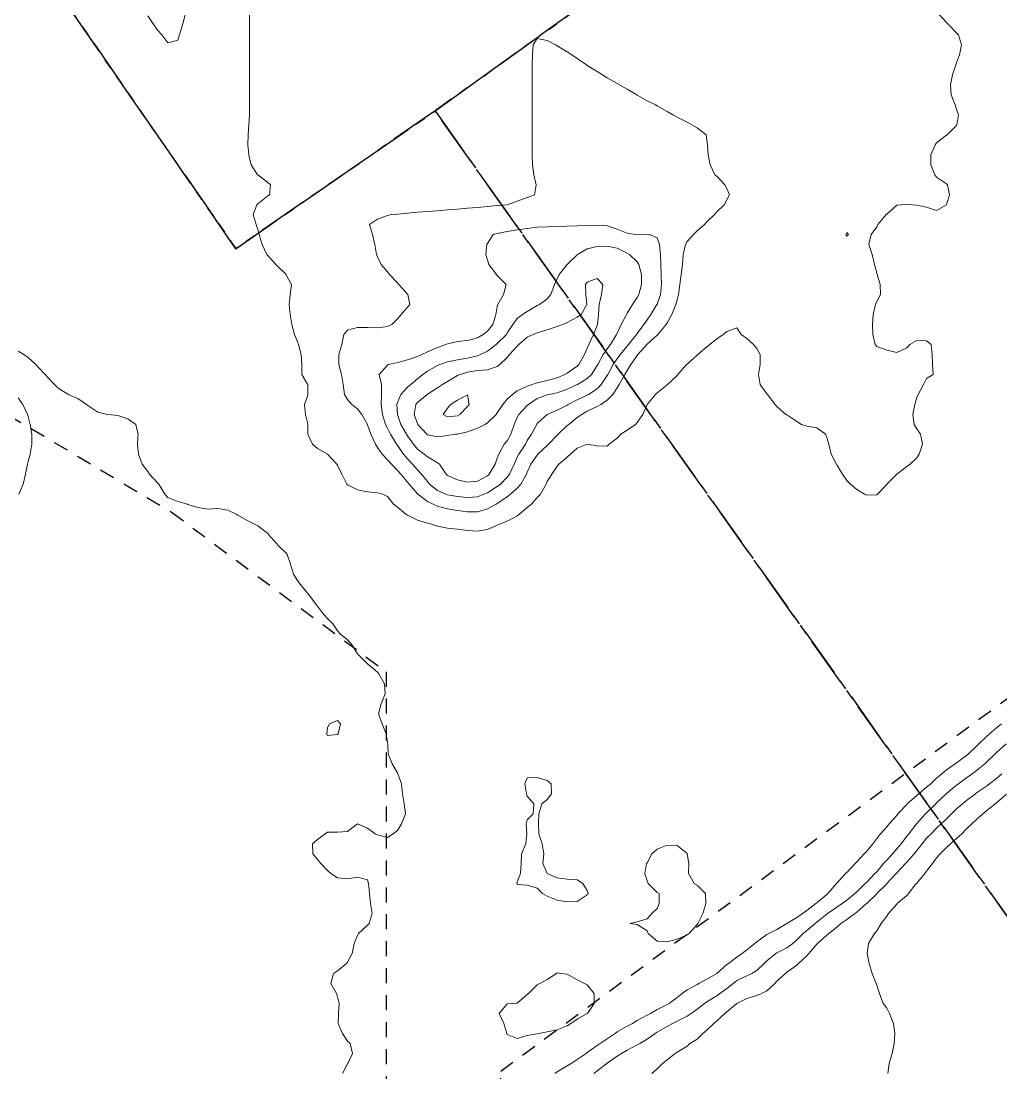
# Model space of a CAD drawing. Header units: centimetres. Extents: x 0 to 642158, y -847 to 649707.
# Drawn here: x 616697.9 to 616747, y 620425.8 to 620478.4 of the extents above; entities that cross this region are included whole.
import ezdxf

# ---------------------------------------------------------------- set-up
doc = ezdxf.new("R2010")
doc.units = ezdxf.units.CM
doc.header["$MEASUREMENT"] = 0
doc.linetypes.add('CENTERX2', pattern=[4, 2.5, -0.5, 0.5, -0.5])
doc.linetypes.add('JIS_02_0.7', pattern=[1.35, 0.75, -0.6])
doc.layers.add('SPW_parcellaire cadastral', color=7, linetype='CENTERX2', lineweight=25, true_color=0xff0542)
doc.layers.add('WAL_parcellaire agricole', color=7, linetype='JIS_02_0.7', lineweight=25)
doc.layers.add('WAL_topographie 0.5', color=253, linetype='Continuous', lineweight=20)

msp = doc.modelspace()

# ---------------------------------------------------------------- linework, layer by layer
at = {"layer": 'SPW_parcellaire cadastral'}
for points in [[(616764.436, 620409.464), (616718.631, 620473.946), (616738.958, 620488.505), (616727.015, 620505.508), (616706.721, 620490.909), (616694.46, 620508.382), (616685.388, 620521.293), (616681.328, 620527.07), (616709.995, 620543.342), (616712.415, 620539.929), (616718.6, 620531.181), (616727.26, 620518.928), (616736.384, 620525.566), (616741.161, 620518.765), (616736.728, 620515.693), (616741.854, 620508.295), (616747.786, 620512.551), (616765.021, 620487.87), (616775.953, 620495.388), (616784.98, 620495.889), (616829.378, 620431.374), (616810.738, 620422.244), (616764.436, 620409.464)], [(616764.436, 620409.464), (616683.174, 620386.893), (616664.567, 620423.139), (616658.826, 620434.525), (616640.601, 620470.67), (616632.784, 620486.173), (616675.753, 620523.303), (616681.328, 620527.07), (616685.388, 620521.293), (616679.91, 620517.422), (616688.902, 620504.431), (616694.46, 620508.382), (616706.721, 620490.909), (616696.99, 620483.909), (616708.657, 620467.046), (616718.631, 620473.946), (616764.436, 620409.464)], [(616718.631, 620473.946), (616708.657, 620467.046), (616696.99, 620483.909), (616706.721, 620490.909), (616727.015, 620505.508), (616738.958, 620488.505), (616718.631, 620473.946)]]:
    msp.add_lwpolyline(points, dxfattribs=at)
at = {"layer": 'WAL_parcellaire agricole'}
msp.add_lwpolyline([(616651.688, 620350.856), (616600.26, 620451.183), (616608.425, 620461.85), (616622.173, 620477.102), (616635.172, 620488.353), (616660.419, 620508.856), (616671.421, 620493.607), (616629.925, 620464.103), (616654.179, 620430.606), (616694.925, 620460.11), (616705.425, 620453.862), (616716.176, 620445.863), (616716.18, 620413.113), (616721.93, 620412.614), (616721.929, 620425.864), (616769.174, 620460.619), (616773.174, 620458.869), (616777.174, 620462.37), (616772.548, 620470.869), (616795.671, 620482.872), (616810.299, 620459.624)], dxfattribs=at)
at = {"layer": 'WAL_topographie 0.5'}
for points in [[(616706.117, 620478.75), (616705.979, 620478.25), (616705.829, 620477.75), (616705.75, 620477.485), (616705.25, 620477.355), (616704.95, 620477.75), (616704.75, 620477.967), (616704.553, 620478.25), (616704.25, 620478.704)], [(616743.888, 620478.75), (616744.25, 620478.373), (616744.361, 620478.25), (616744.75, 620477.861), (616744.842, 620477.75), (616744.998, 620477.25), (616744.896, 620476.75), (616744.75, 620476.357), (616744.709, 620476.25), (616744.546, 620475.75), (616744.436, 620475.25), (616744.484, 620474.75), (616744.677, 620474.25), (616744.75, 620474.025), (616744.839, 620473.75), (616744.768, 620473.25), (616744.75, 620473.21), (616744.275, 620472.75), (616744.25, 620472.728), (616743.75, 620472.346), (616743.668, 620472.25), (616743.462, 620471.75), (616743.463, 620471.25), (616743.665, 620470.75), (616743.75, 620470.625), (616744.25, 620470.297), (616744.291, 620470.25), (616744.394, 620469.75), (616744.25, 620469.25), (616744.25, 620469.25), (616743.75, 620468.954), (616743.25, 620469.129), (616742.75, 620469.222), (616742.528, 620469.25), (616742.25, 620469.28), (616741.972, 620469.25), (616741.75, 620469.224), (616741.25, 620468.779), (616741.227, 620468.75), (616740.806, 620468.25), (616740.75, 620468.143), (616740.472, 620467.75), (616740.348, 620467.25), (616740.514, 620466.75), (616740.637, 620466.25), (616740.75, 620465.818), (616740.764, 620465.75), (616740.923, 620465.25), (616740.936, 620464.75), (616740.75, 620464.405), (616740.689, 620464.25), (616740.565, 620463.75), (616740.545, 620463.25), (616740.561, 620462.75), (616740.665, 620462.25), (616740.75, 620462.145), (616741.25, 620461.967), (616741.75, 620461.851), (616742.25, 620462.087), (616742.41, 620462.25), (616742.75, 620462.453), (616743.25, 620462.437), (616743.481, 620462.25), (616743.528, 620461.75), (616743.543, 620461.25), (616743.571, 620460.75), (616743.25, 620460.546), (616743.099, 620460.25), (616742.828, 620459.75), (616742.75, 620459.596), (616742.663, 620459.25), (616742.558, 620458.75), (616742.624, 620458.25), (616742.75, 620458.019), (616742.936, 620457.75), (616743.047, 620457.25), (616742.871, 620456.75), (616742.75, 620456.575), (616742.425, 620456.25), (616742.25, 620456.147), (616741.75, 620455.75), (616741.75, 620455.75), (616741.255, 620455.25), (616741.25, 620455.244), (616740.781, 620454.75), (616740.75, 620454.722), (616740.25, 620454.696), (616740.145, 620454.75), (616739.75, 620454.983), (616739.43, 620455.25), (616739.25, 620455.44), (616739.043, 620455.75), (616738.75, 620456.222), (616738.736, 620456.25), (616738.461, 620456.75), (616738.346, 620457.25), (616738.25, 620457.583), (616738.176, 620457.75), (616737.75, 620458.078), (616737.25, 620458.164), (616736.988, 620458.25), (616736.75, 620458.393), (616736.25, 620458.718), (616736.19, 620458.75), (616735.75, 620459.144), (616735.657, 620459.25), (616735.279, 620459.75), (616735.25, 620459.779), (616734.907, 620460.25), (616734.836, 620460.75), (616734.917, 620461.25), (616734.918, 620461.75), (616734.75, 620462.047), (616734.583, 620462.25), (616734.25, 620462.554), (616733.955, 620462.75), (616733.75, 620463.079), (616733.25, 620462.905), (616733.059, 620462.75), (616732.75, 620462.53), (616732.387, 620462.25), (616732.25, 620462.131), (616731.791, 620461.75), (616731.75, 620461.72), (616731.25, 620461.269), (616731.23, 620461.25), (616730.786, 620460.75), (616730.75, 620460.702), (616730.27, 620460.25), (616730.25, 620460.232), (616729.75, 620459.83), (616729.677, 620459.75), (616729.25, 620459.25), (616729.25, 620459.25), (616729.032, 620458.75), (616728.75, 620458.343), (616728.662, 620458.25), (616728.25, 620457.963), (616727.937, 620457.75), (616727.75, 620457.552), (616727.35, 620457.25), (616727.25, 620457.165), (616726.75, 620457.17), (616726.25, 620457.25), (616725.75, 620457.05), (616725.409, 620456.75), (616725.25, 620456.603), (616724.831, 620456.25), (616724.75, 620456.157), (616724.481, 620455.75), (616724.25, 620455.39), (616724.201, 620455.25), (616723.906, 620454.75), (616723.75, 620454.582), (616723.455, 620454.25), (616723.25, 620454.082), (616722.857, 620453.75), (616722.75, 620453.671), (616722.25, 620453.394), (616721.862, 620453.25), (616721.75, 620453.195), (616721.25, 620452.986), (616720.75, 620452.904), (616720.25, 620452.935), (616719.75, 620453.005), (616719.25, 620453.057), (616718.75, 620453.153), (616718.455, 620453.25), (616718.25, 620453.302), (616717.75, 620453.445), (616717.25, 620453.698), (616717.164, 620453.75), (616716.75, 620454.103), (616716.555, 620454.25), (616716.25, 620454.635), (616716.016, 620454.75), (616715.75, 620454.825), (616715.25, 620454.869), (616714.75, 620454.972), (616714.25, 620455.221), (616714.207, 620455.25), (616713.963, 620455.75), (616713.75, 620456.203), (616713.716, 620456.25), (616713.25, 620456.75), (616713.25, 620456.75), (616712.75, 620457.041), (616712.495, 620457.25), (616712.262, 620457.75), (616712.267, 620458.25), (616712.25, 620458.345), (616712.151, 620458.75), (616712.09, 620459.25), (616712.25, 620459.667), (616712.265, 620459.75), (616712.253, 620460.25), (616712.25, 620460.262), (616711.956, 620460.75), (616711.959, 620461.25), (616711.933, 620461.75), (616711.789, 620462.25), (616711.75, 620462.38), (616711.587, 620462.75), (616711.466, 620463.25), (616711.37, 620463.75), (616711.334, 620464.25), (616711.369, 620464.75), (616711.437, 620465.25), (616711.25, 620465.609), (616711.173, 620465.75), (616710.75, 620466.167), (616710.66, 620466.25), (616710.25, 620466.701), (616710.206, 620466.75), (616709.982, 620467.25), (616709.827, 620467.75), (616709.75, 620468), (616709.671, 620468.25), (616709.518, 620468.75), (616709.699, 620469.25), (616709.75, 620469.3), (616710.25, 620469.697), (616710.335, 620469.75), (616710.397, 620470.25), (616710.25, 620470.366), (616709.75, 620470.739), (616709.734, 620470.75), (616709.422, 620471.25), (616709.304, 620471.75), (616709.25, 620472.25), (616709.25, 620472.25), (616709.25, 620472.251), (616709.269, 620472.75), (616709.31, 620473.25), (616709.333, 620473.75), (616709.333, 620474.25), (616709.333, 620474.75), (616709.333, 620475.25), (616709.333, 620475.75), (616709.333, 620476.25), (616709.333, 620476.75), (616709.333, 620477.25), (616709.333, 620477.75), (616709.333, 620478.25), (616709.333, 620478.75)], [(616721.69, 620454.25), (616721.25, 620454.011), (616720.75, 620453.864), (616720.25, 620453.862), (616719.75, 620453.937), (616719.25, 620454.025), (616718.75, 620454.156), (616718.538, 620454.25), (616718.25, 620454.388), (616717.769, 620454.75), (616717.75, 620454.769), (616717.333, 620455.25), (616717.25, 620455.352), (616716.91, 620455.75), (616716.75, 620455.935), (616716.449, 620456.25), (616716.25, 620456.476), (616715.981, 620456.75), (616715.75, 620457.092), (616715.642, 620457.25), (616715.418, 620457.75), (616715.25, 620458.23), (616715.241, 620458.25), (616714.958, 620458.75), (616714.75, 620459.022), (616714.459, 620459.25), (616714.25, 620459.498), (616714.105, 620459.75), (616714.037, 620460.25), (616713.94, 620460.75), (616713.815, 620461.25), (616713.807, 620461.75), (616713.96, 620462.25), (616714.06, 620462.75), (616714.25, 620462.971), (616714.75, 620463.1), (616715.25, 620463.092), (616715.75, 620463.089), (616716.25, 620463.156), (616716.464, 620463.25), (616716.75, 620463.526), (616716.936, 620463.75), (616717.25, 620464.111), (616717.368, 620464.25), (616717.263, 620464.75), (616717.25, 620464.765), (616716.822, 620465.25), (616716.75, 620465.329), (616716.357, 620465.75), (616716.25, 620465.879), (616715.939, 620466.25), (616715.75, 620466.639), (616715.695, 620466.75), (616715.611, 620467.25), (616715.5, 620467.75), (616715.351, 620468.25), (616715.75, 620468.525), (616716.25, 620468.714), (616716.43, 620468.75), (616716.75, 620468.78), (616717.25, 620468.825), (616717.75, 620468.871), (616718.25, 620468.912), (616718.75, 620468.949), (616719.25, 620468.989), (616719.75, 620469.031), (616720.25, 620469.069), (616720.75, 620469.112), (616721.25, 620469.158), (616721.75, 620469.203), (616722.25, 620469.25), (616722.25, 620469.25), (616722.75, 620469.434), (616723.25, 620469.609), (616723.617, 620469.75), (616723.7, 620470.25), (616723.583, 620470.75), (616723.508, 620471.25), (616723.5, 620471.75), (616723.5, 620472.25), (616723.5, 620472.75), (616723.5, 620473.25), (616723.5, 620473.75), (616723.5, 620474.25), (616723.5, 620474.75), (616723.5, 620475.25), (616723.5, 620475.75), (616723.5, 620476.25), (616723.508, 620476.75), (616723.546, 620477.25), (616723.75, 620477.573), (616724.25, 620477.471), (616724.663, 620477.25), (616724.75, 620477.207), (616725.25, 620476.898), (616725.482, 620476.75), (616725.75, 620476.578), (616726.217, 620476.25), (616726.25, 620476.228), (616726.75, 620475.911), (616727.014, 620475.75), (616727.25, 620475.608), (616727.75, 620475.31), (616727.865, 620475.25), (616728.25, 620475.042), (616728.733, 620474.75), (616728.75, 620474.74), (616729.25, 620474.458), (616729.667, 620474.25), (616729.75, 620474.208), (616730.25, 620473.917), (616730.536, 620473.75), (616730.75, 620473.625), (616731.25, 620473.375), (616731.49, 620473.25), (616731.75, 620473.091), (616732.202, 620472.75), (616732.25, 620472.5), (616732.277, 620472.25), (616732.302, 620471.75), (616732.404, 620471.25), (616732.635, 620470.75), (616732.75, 620470.673), (616733.135, 620470.25), (616733.25, 620470.054), (616733.372, 620469.75), (616733.25, 620469.495), (616733.111, 620469.25), (616732.75, 620468.885), (616732.627, 620468.75), (616732.25, 620468.383), (616732.13, 620468.25), (616731.75, 620467.935), (616731.579, 620467.75), (616731.25, 620467.401), (616731.17, 620467.25), (616731.058, 620466.75), (616731.026, 620466.25), (616730.96, 620465.75), (616730.885, 620465.25), (616730.826, 620464.75), (616730.75, 620464.479), (616730.697, 620464.25), (616730.488, 620463.75), (616730.25, 620463.326), (616730.203, 620463.25), (616729.786, 620462.75), (616729.75, 620462.718), (616729.25, 620462.267), (616729.234, 620462.25), (616728.784, 620461.75), (616728.75, 620461.705), (616728.434, 620461.25), (616728.25, 620460.947), (616728.139, 620460.75), (616727.853, 620460.25), (616727.75, 620460.086), (616727.534, 620459.75), (616727.25, 620459.457), (616726.936, 620459.25), (616726.75, 620459.143), (616726.25, 620458.902), (616725.986, 620458.75), (616725.75, 620458.585), (616725.329, 620458.25), (616725.25, 620458.188), (616724.794, 620457.75), (616724.75, 620457.705), (616724.31, 620457.25), (616724.25, 620457.194), (616723.78, 620456.75), (616723.75, 620456.714), (616723.422, 620456.25), (616723.25, 620455.852), (616723.211, 620455.75), (616722.929, 620455.25), (616722.75, 620455.051), (616722.41, 620454.75), (616722.25, 620454.617), (616721.75, 620454.284), (616721.69, 620454.25)], [(616721.076, 620454.75), (616720.75, 620454.628), (616720.25, 620454.589), (616719.75, 620454.639), (616719.25, 620454.723), (616719.168, 620454.75), (616718.75, 620454.932), (616718.36, 620455.25), (616718.25, 620455.386), (616717.96, 620455.75), (616717.75, 620455.974), (616717.506, 620456.25), (616717.25, 620456.524), (616717.057, 620456.75), (616716.75, 620457.183), (616716.701, 620457.25), (616716.399, 620457.75), (616716.25, 620458.059), (616716.158, 620458.25), (616716.001, 620458.75), (616715.94, 620459.25), (616715.943, 620459.75), (616715.949, 620460.25), (616715.833, 620460.75), (616716.25, 620461.215), (616716.308, 620461.25), (616716.75, 620461.346), (616717.25, 620461.483), (616717.75, 620461.653), (616717.967, 620461.75), (616718.25, 620461.877), (616718.75, 620462.103), (616719.172, 620462.25), (616719.25, 620462.287), (616719.75, 620462.397), (616720.25, 620462.446), (616720.75, 620462.586), (616721.034, 620462.75), (616721.25, 620462.912), (616721.517, 620463.25), (616721.676, 620463.75), (616721.75, 620464.148), (616721.774, 620464.25), (616722.066, 620464.75), (616722.187, 620465.25), (616721.75, 620465.706), (616721.709, 620465.75), (616721.318, 620466.25), (616721.25, 620466.488), (616721.177, 620466.75), (616721.223, 620467.25), (616721.25, 620467.304), (616721.545, 620467.75), (616721.75, 620467.804), (616722.25, 620467.911), (616722.75, 620467.995), (616723.25, 620468.065), (616723.75, 620468.116), (616724.25, 620468.143), (616724.75, 620468.163), (616725.25, 620468.181), (616725.75, 620468.196), (616726.25, 620468.211), (616726.75, 620468.219), (616727.25, 620468.183), (616727.75, 620468.031), (616728.25, 620467.82), (616728.662, 620467.75), (616728.75, 620467.732), (616729.019, 620467.75), (616729.25, 620467.766), (616729.372, 620467.75), (616729.75, 620467.585), (616729.874, 620467.25), (616729.923, 620466.75), (616729.933, 620466.25), (616729.948, 620465.75), (616729.965, 620465.25), (616729.916, 620464.75), (616729.75, 620464.263), (616729.744, 620464.25), (616729.437, 620463.75), (616729.25, 620463.491), (616729.087, 620463.25), (616728.75, 620462.8), (616728.716, 620462.75), (616728.318, 620462.25), (616728.25, 620462.169), (616727.909, 620461.75), (616727.75, 620461.533), (616727.554, 620461.25), (616727.278, 620460.75), (616727.25, 620460.704), (616726.954, 620460.25), (616726.75, 620460.033), (616726.318, 620459.75), (616726.25, 620459.714), (616725.75, 620459.478), (616725.305, 620459.25), (616725.25, 620459.214), (616724.75, 620458.964), (616724.25, 620458.75), (616724.25, 620458.75), (616723.75, 620458.285), (616723.724, 620458.25), (616723.466, 620457.75), (616723.25, 620457.443), (616723.156, 620457.25), (616722.823, 620456.75), (616722.75, 620456.6), (616722.592, 620456.25), (616722.359, 620455.75), (616722.25, 620455.605), (616721.911, 620455.25), (616721.75, 620455.129), (616721.25, 620454.816), (616721.076, 620454.75)], [(616739.25, 620467.679), (616739.344, 620467.75), (616739.25, 620467.861), (616739.206, 620467.75), (616739.25, 620467.679)], [(616721.339, 620455.75), (616721.25, 620455.672), (616720.75, 620455.405), (616720.25, 620455.362), (616719.75, 620455.465), (616719.25, 620455.69), (616719.183, 620455.75), (616718.861, 620456.25), (616718.75, 620456.329), (616718.25, 620456.621), (616718.089, 620456.75), (616717.75, 620457.011), (616717.55, 620457.25), (616717.25, 620457.676), (616717.202, 620457.75), (616716.925, 620458.25), (616716.75, 620458.75), (616716.75, 620458.75), (616716.724, 620459.25), (616716.75, 620459.343), (616716.919, 620459.75), (616717.25, 620460.114), (616717.411, 620460.25), (616717.75, 620460.536), (616718.014, 620460.75), (616718.25, 620460.913), (616718.75, 620461.203), (616718.864, 620461.25), (616719.25, 620461.38), (616719.75, 620461.478), (616720.25, 620461.56), (616720.75, 620461.683), (616720.912, 620461.75), (616721.25, 620461.92), (616721.694, 620462.25), (616721.75, 620462.297), (616722.202, 620462.75), (616722.25, 620462.831), (616722.535, 620463.25), (616722.75, 620463.556), (616723.008, 620463.75), (616723.25, 620463.896), (616723.75, 620464.193), (616723.864, 620464.25), (616724.25, 620464.531), (616724.436, 620464.75), (616724.62, 620465.25), (616724.75, 620465.544), (616724.845, 620465.75), (616725.245, 620466.25), (616725.25, 620466.257), (616725.75, 620466.739), (616725.767, 620466.75), (616726.25, 620467.043), (616726.75, 620467.164), (616727.25, 620467.179), (616727.75, 620467.077), (616728.25, 620466.827), (616728.376, 620466.75), (616728.75, 620466.38), (616728.838, 620466.25), (616728.973, 620465.75), (616728.973, 620465.25), (616728.83, 620464.75), (616728.75, 620464.609), (616728.526, 620464.25), (616728.25, 620463.81), (616728.215, 620463.75), (616727.948, 620463.25), (616727.75, 620462.82), (616727.722, 620462.75), (616727.418, 620462.25), (616727.25, 620462.035), (616727.049, 620461.75), (616726.781, 620461.25), (616726.75, 620461.193), (616726.462, 620460.75), (616726.25, 620460.542), (616725.758, 620460.25), (616725.75, 620460.246), (616725.25, 620460.009), (616724.75, 620459.836), (616724.341, 620459.75), (616724.25, 620459.729), (616723.75, 620459.538), (616723.306, 620459.25), (616723.25, 620459.201), (616722.831, 620458.75), (616722.75, 620458.596), (616722.592, 620458.25), (616722.423, 620457.75), (616722.25, 620457.421), (616722.096, 620457.25), (616721.818, 620456.75), (616721.75, 620456.551), (616721.647, 620456.25), (616721.339, 620455.75)], [(616719.645, 620457.75), (616719.25, 620457.688), (616718.75, 620457.632), (616718.25, 620457.731), (616718.228, 620457.75), (616717.771, 620458.25), (616717.75, 620458.293), (616717.583, 620458.75), (616717.675, 620459.25), (616717.75, 620459.338), (616718.229, 620459.75), (616718.25, 620459.766), (616718.75, 620460.076), (616719.012, 620460.25), (616719.25, 620460.399), (616719.75, 620460.689), (616719.892, 620460.75), (616720.25, 620460.862), (616720.75, 620460.941), (616721.25, 620460.986), (616721.75, 620461.146), (616721.883, 620461.25), (616722.25, 620461.6), (616722.362, 620461.75), (616722.75, 620462.173), (616722.826, 620462.25), (616723.25, 620462.619), (616723.55, 620462.75), (616723.75, 620462.835), (616724.25, 620462.984), (616724.75, 620463.143), (616725.036, 620463.25), (616725.25, 620463.343), (616725.75, 620463.622), (616725.954, 620463.75), (616726.225, 620464.25), (616726.179, 620464.75), (616726.164, 620465.25), (616726.25, 620465.365), (616726.75, 620465.552), (616727.026, 620465.25), (616726.974, 620464.75), (616726.848, 620464.25), (616726.822, 620463.75), (616726.77, 620463.25), (616726.75, 620463.194), (616726.562, 620462.75), (616726.331, 620462.25), (616726.25, 620462.065), (616726.109, 620461.75), (616725.838, 620461.25), (616725.75, 620461.164), (616725.25, 620460.819), (616725.133, 620460.75), (616724.75, 620460.586), (616724.25, 620460.444), (616723.75, 620460.329), (616723.487, 620460.25), (616723.25, 620460.17), (616722.75, 620459.935), (616722.513, 620459.75), (616722.25, 620459.509), (616722.029, 620459.25), (616721.75, 620458.827), (616721.691, 620458.75), (616721.25, 620458.32), (616721.149, 620458.25), (616720.75, 620458.056), (616720.25, 620457.873), (616719.75, 620457.765), (616719.645, 620457.75)], [(616697.75, 620461.922), (616698.034, 620461.75), (616698.25, 620461.603), (616698.635, 620461.25), (616698.75, 620461.118), (616699.102, 620460.75), (616699.25, 620460.587), (616699.572, 620460.25), (616699.75, 620460.056), (616700.25, 620459.757), (616700.263, 620459.75), (616700.75, 620459.544), (616701.177, 620459.25), (616701.25, 620459.191), (616701.75, 620458.863), (616702.221, 620458.75), (616702.25, 620458.745), (616702.75, 620458.69), (616703.25, 620458.524), (616703.645, 620458.25), (616703.75, 620457.8), (616703.757, 620457.75), (616703.75, 620457.583), (616703.731, 620457.25), (616703.75, 620457.083), (616703.781, 620456.75), (616703.968, 620456.25), (616704.25, 620455.881), (616704.337, 620455.75), (616704.75, 620455.302), (616704.792, 620455.25), (616705.095, 620454.75), (616705.25, 620454.581), (616705.75, 620454.39), (616706.227, 620454.25), (616706.25, 620454.244), (616706.75, 620454.083), (616707.25, 620454.009), (616707.75, 620454.043), (616708.25, 620453.946), (616708.678, 620453.75), (616708.75, 620453.706), (616709.25, 620453.417), (616709.589, 620453.25), (616709.75, 620453.168), (616710.25, 620452.776), (616710.279, 620452.75), (616710.717, 620452.25), (616710.75, 620452.209), (616711.222, 620451.75), (616711.25, 620451.687), (616711.399, 620451.25), (616711.546, 620450.75), (616711.75, 620450.427), (616711.881, 620450.25), (616712.25, 620449.794), (616712.3, 620449.75), (616712.669, 620449.25), (616712.75, 620449.15), (616713.048, 620448.75), (616713.25, 620448.534), (616713.534, 620448.25), (616713.75, 620447.911), (616713.9, 620447.75), (616714.25, 620447.466), (616714.445, 620447.25), (616714.75, 620446.75), (616714.75, 620446.75), (616715.25, 620446.25), (616715.25, 620446.25), (616715.75, 620445.835), (616715.81, 620445.75), (616716.107, 620445.25), (616716.132, 620444.75), (616715.933, 620444.25), (616715.807, 620443.75), (616715.987, 620443.25), (616716.179, 620442.75), (616716.25, 620442.313), (616716.262, 620442.25), (616716.278, 620441.75), (616716.484, 620441.25), (616716.75, 620440.803), (616716.776, 620440.75), (616716.953, 620440.25), (616717.007, 620439.75), (616717.079, 620439.25), (616717.147, 620438.75), (616716.95, 620438.25), (616716.75, 620437.917), (616716.528, 620437.75), (616716.25, 620437.565), (616715.75, 620437.691), (616715.625, 620437.75), (616715.25, 620438.031), (616714.75, 620438.25), (616714.25, 620437.855), (616713.75, 620437.827), (616713.25, 620437.832), (616713.125, 620437.75), (616712.75, 620437.464), (616712.495, 620437.25), (616712.505, 620436.75), (616712.75, 620436.459), (616712.908, 620436.25), (616713.25, 620435.914), (616713.414, 620435.75), (616713.75, 620435.545), (616714.25, 620435.49), (616714.75, 620435.575), (616715.25, 620435.441), (616715.301, 620435.25), (616715.347, 620434.75), (616715.406, 620434.25), (616715.483, 620433.75), (616715.326, 620433.25), (616715.25, 620433.165), (616714.803, 620432.75), (616714.75, 620432.65), (616714.573, 620432.25), (616714.475, 620431.75), (616714.25, 620431.311), (616714.203, 620431.25), (616713.75, 620430.881), (616713.543, 620430.75), (616713.413, 620430.25), (616713.698, 620429.75), (616713.75, 620429.573), (616713.827, 620429.25), (616713.793, 620428.75), (616713.788, 620428.25), (616713.993, 620427.75), (616714.25, 620427.359), (616714.375, 620427.25), (616714.5, 620426.75), (616714.267, 620426.25), (616714.25, 620426.233), (616714, 620425.75)], [(616697.75, 620459.581), (616697.984, 620459.25), (616698.22, 620458.75), (616698.25, 620458.64), (616698.356, 620458.25), (616698.437, 620457.75), (616698.445, 620457.25), (616698.352, 620456.75), (616698.25, 620456.396), (616698.222, 620456.25), (616698.126, 620455.75), (616698, 620455.25), (616697.782, 620454.75)], [(616719.878, 620458.75), (616719.75, 620458.678), (616719.25, 620458.629), (616719.046, 620458.75), (616719.25, 620459.058), (616719.411, 620459.25), (616719.75, 620459.465), (616720.25, 620459.726), (616720.345, 620459.25), (616720.25, 620459.136), (616719.878, 620458.75)], [(616713.75, 620442.71), (616713.787, 620442.75), (616713.89, 620443.25), (616713.75, 620443.421), (616713.338, 620443.25), (616713.25, 620443.062), (616713.207, 620442.75), (616713.25, 620442.672), (616713.75, 620442.71)], [(616746.993, 620443.25), (616746.75, 620443.051), (616746.404, 620442.75), (616746.25, 620442.616), (616745.866, 620442.25), (616745.75, 620442.137), (616745.343, 620441.75), (616745.25, 620441.673), (616744.75, 620441.297), (616744.684, 620441.25), (616744.25, 620440.957), (616744.015, 620440.75), (616743.75, 620440.524), (616743.452, 620440.25), (616743.25, 620440.081), (616742.852, 620439.75), (616742.75, 620439.663), (616742.28, 620439.25), (616742.25, 620439.218), (616741.814, 620438.75), (616741.75, 620438.667), (616741.376, 620438.25), (616741.25, 620438.096), (616740.931, 620437.75), (616740.75, 620437.511), (616740.553, 620437.25), (616740.25, 620436.879), (616740.128, 620436.75), (616739.75, 620436.34), (616739.668, 620436.25), (616739.25, 620435.808), (616739.193, 620435.75), (616738.75, 620435.272), (616738.733, 620435.25), (616738.299, 620434.75), (616738.25, 620434.711), (616737.75, 620434.289), (616737.706, 620434.25), (616737.25, 620433.9), (616737.04, 620433.75), (616736.75, 620433.55), (616736.252, 620433.25), (616736.25, 620433.248), (616735.75, 620432.96), (616735.354, 620432.75), (616735.25, 620432.7), (616734.75, 620432.336), (616734.65, 620432.25), (616734.25, 620431.93), (616734.007, 620431.75), (616733.75, 620431.561), (616733.324, 620431.25), (616733.25, 620431.194), (616732.75, 620430.753), (616732.747, 620430.75), (616732.25, 620430.469), (616731.848, 620430.25), (616731.75, 620430.206), (616731.25, 620429.928), (616731.013, 620429.75), (616730.75, 620429.546), (616730.35, 620429.25), (616730.25, 620429.199), (616729.75, 620428.947), (616729.415, 620428.75), (616729.25, 620428.668), (616728.75, 620428.392), (616728.515, 620428.25), (616728.25, 620428.116), (616727.75, 620427.824), (616727.653, 620427.75), (616727.25, 620427.486), (616726.906, 620427.25), (616726.75, 620427.143), (616726.25, 620426.787), (616726.196, 620426.75), (616725.75, 620426.435), (616725.45, 620426.25), (616725.25, 620426.128), (616724.75, 620425.822), (616724.637, 620425.75)], [(616747.232, 620442.25), (616746.75, 620441.814), (616746.684, 620441.75), (616746.25, 620441.33), (616746.16, 620441.25), (616745.75, 620440.919), (616745.526, 620440.75), (616745.25, 620440.552), (616744.843, 620440.25), (616744.75, 620440.178), (616744.25, 620439.763), (616744.235, 620439.75), (616743.75, 620439.29), (616743.706, 620439.25), (616743.25, 620438.802), (616743.197, 620438.75), (616742.75, 620438.263), (616742.739, 620438.25), (616742.351, 620437.75), (616742.25, 620437.619), (616741.967, 620437.25), (616741.75, 620436.988), (616741.542, 620436.75), (616741.25, 620436.429), (616741.094, 620436.25), (616740.75, 620435.849), (616740.662, 620435.75), (616740.25, 620435.322), (616740.177, 620435.25), (616739.75, 620434.842), (616739.651, 620434.75), (616739.25, 620434.43), (616739.015, 620434.25), (616738.75, 620434.067), (616738.282, 620433.75), (616738.25, 620433.726), (616737.75, 620433.325), (616737.66, 620433.25), (616737.25, 620432.897), (616737.066, 620432.75), (616736.75, 620432.431), (616736.548, 620432.25), (616736.25, 620432.031), (616735.75, 620431.777), (616735.705, 620431.75), (616735.25, 620431.381), (616735.106, 620431.25), (616734.75, 620430.906), (616734.501, 620430.75), (616734.25, 620430.641), (616733.75, 620430.397), (616733.565, 620430.25), (616733.25, 620429.996), (616732.901, 620429.75), (616732.75, 620429.639), (616732.25, 620429.337), (616732.118, 620429.25), (616731.75, 620428.968), (616731.452, 620428.75), (616731.25, 620428.617), (616730.75, 620428.358), (616730.525, 620428.25), (616730.25, 620428.103), (616729.75, 620427.813), (616729.649, 620427.75), (616729.25, 620427.459), (616728.879, 620427.25), (616728.75, 620427.174), (616728.25, 620426.914), (616727.97, 620426.75), (616727.75, 620426.604), (616727.25, 620426.259), (616727.238, 620426.25), (616726.75, 620425.874), (616726.591, 620425.75)], [(616726.294, 620434.75), (616726.25, 620434.691), (616725.75, 620434.357), (616725.25, 620434.346), (616724.75, 620434.417), (616724.25, 620434.62), (616724.019, 620434.75), (616723.75, 620435.019), (616723.25, 620435.174), (616722.75, 620435.212), (616722.726, 620435.25), (616722.75, 620435.333), (616722.917, 620435.75), (616722.95, 620436.25), (616722.967, 620436.75), (616723.181, 620437.25), (616723.234, 620437.75), (616723.194, 620438.25), (616723.25, 620438.45), (616723.55, 620438.75), (616723.583, 620439.25), (616723.25, 620439.625), (616723.211, 620439.75), (616723.135, 620440.25), (616723.25, 620440.55), (616723.75, 620440.562), (616724.25, 620440.41), (616724.45, 620440.25), (616724.458, 620439.75), (616724.25, 620439.456), (616723.981, 620439.25), (616723.83, 620438.75), (616723.811, 620438.25), (616723.828, 620437.75), (616723.991, 620437.25), (616724.077, 620436.75), (616724.025, 620436.25), (616724.25, 620435.75), (616724.25, 620435.75), (616724.75, 620435.533), (616725.25, 620435.472), (616725.75, 620435.444), (616726.036, 620435.25), (616726.25, 620434.904), (616726.294, 620434.75)], [(616747.02, 620440.75), (616746.75, 620440.523), (616746.396, 620440.25), (616746.25, 620440.139), (616745.75, 620439.791), (616745.693, 620439.75), (616745.25, 620439.418), (616745.045, 620439.25), (616744.75, 620438.992), (616744.502, 620438.75), (616744.25, 620438.503), (616743.984, 620438.25), (616743.75, 620438.03), (616743.473, 620437.75), (616743.25, 620437.519), (616743.018, 620437.25), (616742.75, 620436.915), (616742.62, 620436.75), (616742.25, 620436.321), (616742.186, 620436.25), (616741.75, 620435.787), (616741.716, 620435.75), (616741.256, 620435.25), (616741.25, 620435.244), (616740.755, 620434.75), (616740.75, 620434.745), (616740.25, 620434.258), (616740.241, 620434.25), (616739.75, 620433.817), (616739.653, 620433.75), (616739.25, 620433.459), (616738.96, 620433.25), (616738.75, 620433.074), (616738.344, 620432.75), (616738.25, 620432.672), (616737.781, 620432.25), (616737.75, 620432.217), (616737.348, 620431.75), (616737.25, 620431.639), (616736.829, 620431.25), (616736.75, 620431.166), (616736.25, 620430.811), (616736.173, 620430.75), (616735.75, 620430.363), (616735.645, 620430.25), (616735.25, 620429.875), (616734.974, 620429.75), (616734.75, 620429.642), (616734.25, 620429.5), (616733.75, 620429.25), (616733.75, 620429.25), (616733.25, 620428.837), (616733.138, 620428.75), (616732.75, 620428.384), (616732.594, 620428.25), (616732.25, 620427.908), (616732.046, 620427.75), (616731.75, 620427.467), (616731.398, 620427.25), (616731.25, 620427.118), (616730.75, 620426.815), (616730.649, 620426.75), (616730.25, 620426.429), (616730.023, 620426.25), (616729.75, 620425.977), (616729.482, 620425.75)], [(616747.25, 620439.738), (616746.75, 620439.297), (616746.689, 620439.25), (616746.25, 620438.891), (616746.063, 620438.75), (616745.75, 620438.466), (616745.504, 620438.25), (616745.25, 620437.992), (616745.009, 620437.75), (616744.75, 620437.504), (616744.452, 620437.25), (616744.25, 620437.067), (616743.924, 620436.75), (616743.75, 620436.544), (616743.542, 620436.25), (616743.25, 620435.868), (616743.154, 620435.75), (616742.75, 620435.279), (616742.726, 620435.25), (616742.335, 620434.75), (616742.25, 620434.66), (616741.775, 620434.25), (616741.75, 620434.226), (616741.335, 620433.75), (616741.25, 620433.628), (616740.976, 620433.25), (616740.75, 620432.886), (616740.634, 620432.75), (616740.341, 620432.25), (616740.265, 620431.75), (616740.37, 620431.25), (616740.513, 620430.75), (616740.722, 620430.25), (616740.75, 620430.167), (616740.889, 620429.75), (616741.068, 620429.25), (616741.25, 620429.015), (616741.395, 620428.75), (616741.593, 620428.25), (616741.655, 620427.75), (616741.631, 620427.25), (616741.516, 620426.75), (616741.375, 620426.25), (616741.308, 620425.75)], [(616731.349, 620432.75), (616731.25, 620432.678), (616730.75, 620432.464), (616730.25, 620432.335), (616729.75, 620432.373), (616729.311, 620432.75), (616729.25, 620432.893), (616728.75, 620433.202), (616728.393, 620433.25), (616728.75, 620433.333), (616729.25, 620433.483), (616729.485, 620433.75), (616729.75, 620434.005), (616729.857, 620434.25), (616729.862, 620434.75), (616729.75, 620434.808), (616729.308, 620435.25), (616729.25, 620435.394), (616729.145, 620435.75), (616729.226, 620436.25), (616729.25, 620436.292), (616729.489, 620436.75), (616729.75, 620436.976), (616730.25, 620437.184), (616730.75, 620437.154), (616731.25, 620436.756), (616731.254, 620436.75), (616731.346, 620436.25), (616731.331, 620435.75), (616731.602, 620435.25), (616731.75, 620435.176), (616732.171, 620434.75), (616732.192, 620434.25), (616732.043, 620433.75), (616731.784, 620433.25), (616731.75, 620433.203), (616731.349, 620432.75)], [(616723.85, 620427.75), (616723.75, 620427.736), (616723.25, 620427.637), (616722.75, 620427.492), (616722.25, 620427.687), (616722.221, 620427.75), (616722.083, 620428.25), (616721.843, 620428.75), (616722.25, 620429.228), (616722.5, 620429.25), (616722.75, 620429.261), (616723.25, 620429.693), (616723.316, 620429.75), (616723.75, 620430.184), (616723.882, 620430.25), (616724.25, 620430.45), (616724.706, 620430.75), (616724.75, 620430.778), (616724.95, 620430.75), (616725.25, 620430.714), (616725.75, 620430.429), (616726.115, 620430.25), (616726.25, 620430.183), (616726.602, 620429.75), (616726.606, 620429.25), (616726.261, 620428.75), (616726.25, 620428.741), (616725.75, 620428.463), (616725.433, 620428.25), (616725.25, 620428.13), (616724.75, 620427.921), (616724.25, 620427.823), (616723.85, 620427.75)]]:
    msp.add_lwpolyline(points, dxfattribs=at)

doc.saveas('drawing.dxf')
